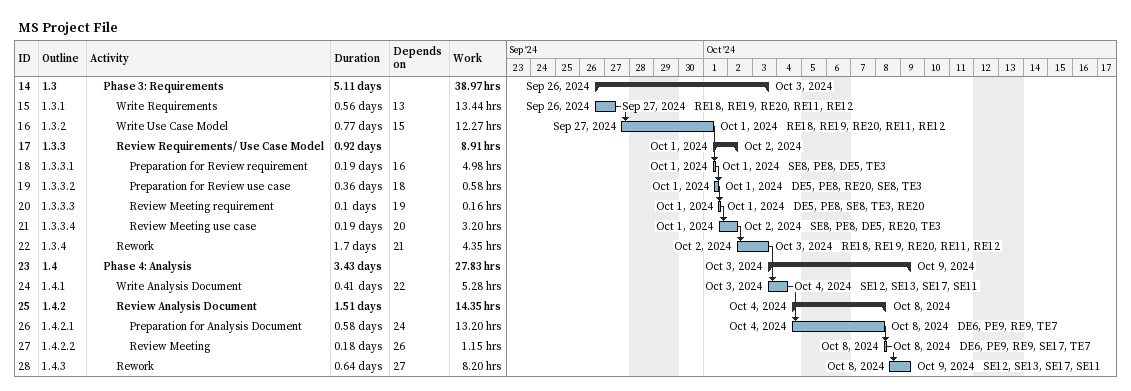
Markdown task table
MS Project File

| ID | WBS | Task | Duration | Start | Finish | Predecessors | Resources | Work (h) |
|---|---|---|---|---|---|---|---|---|
| 14 | 1.3 | **Phase 3: Requirements** | 5.11d | 2024-09-26 | 2024-10-03 |  |  | 38.97 |
| 15 | 1.3.1 | Write Requirements | 0.56d | 2024-09-26 | 2024-09-27 | 13 | RE18, RE19, RE20, RE11, RE12 | 13.44 |
| 16 | 1.3.2 | Write Use Case Model | 0.77d | 2024-09-27 | 2024-10-01 | 15 | RE18, RE19, RE20, RE11, RE12 | 12.27 |
| 17 | 1.3.3 | **Review Requirements/ Use Case Model** | 0.92d | 2024-10-01 | 2024-10-02 |  |  | 8.91 |
| 18 | 1.3.3.1 | Preparation for Review requirement | 0.19d | 2024-10-01 | 2024-10-01 | 16 | SE8, PE8, DE5, TE3 | 4.98 |
| 19 | 1.3.3.2 | Preparation for Review use case | 0.36d | 2024-10-01 | 2024-10-01 | 18 | DE5, PE8, RE20, SE8, TE3 | 0.58 |
| 20 | 1.3.3.3 | Review Meeting requirement | 0.1d | 2024-10-01 | 2024-10-01 | 19 | DE5, PE8, SE8, TE3, RE20 | 0.16 |
| 21 | 1.3.3.4 | Review Meeting use case | 0.19d | 2024-10-01 | 2024-10-02 | 20 | SE8, PE8, DE5, RE20, TE3 | 3.20 |
| 22 | 1.3.4 | Rework | 1.7d | 2024-10-02 | 2024-10-03 | 21 | RE18, RE19, RE20, RE11, RE12 | 4.35 |
| 23 | 1.4 | **Phase 4: Analysis** | 3.43d | 2024-10-03 | 2024-10-09 |  |  | 27.83 |
| 24 | 1.4.1 | Write Analysis Document | 0.41d | 2024-10-03 | 2024-10-04 | 22 | SE12, SE13, SE17, SE11 | 5.28 |
| 25 | 1.4.2 | **Review Analysis Document** | 1.51d | 2024-10-04 | 2024-10-08 |  |  | 14.35 |
| 26 | 1.4.2.1 | Preparation for Analysis Document | 0.58d | 2024-10-04 | 2024-10-08 | 24 | DE6, PE9, RE9, TE7 | 13.20 |
| 27 | 1.4.2.2 | Review Meeting | 0.18d | 2024-10-08 | 2024-10-08 | 26 | DE6, PE9, RE9, SE17, TE7 | 1.15 |
| 28 | 1.4.3 | Rework | 0.64d | 2024-10-08 | 2024-10-09 | 27 | SE12, SE13, SE17, SE11 | 8.20 |
